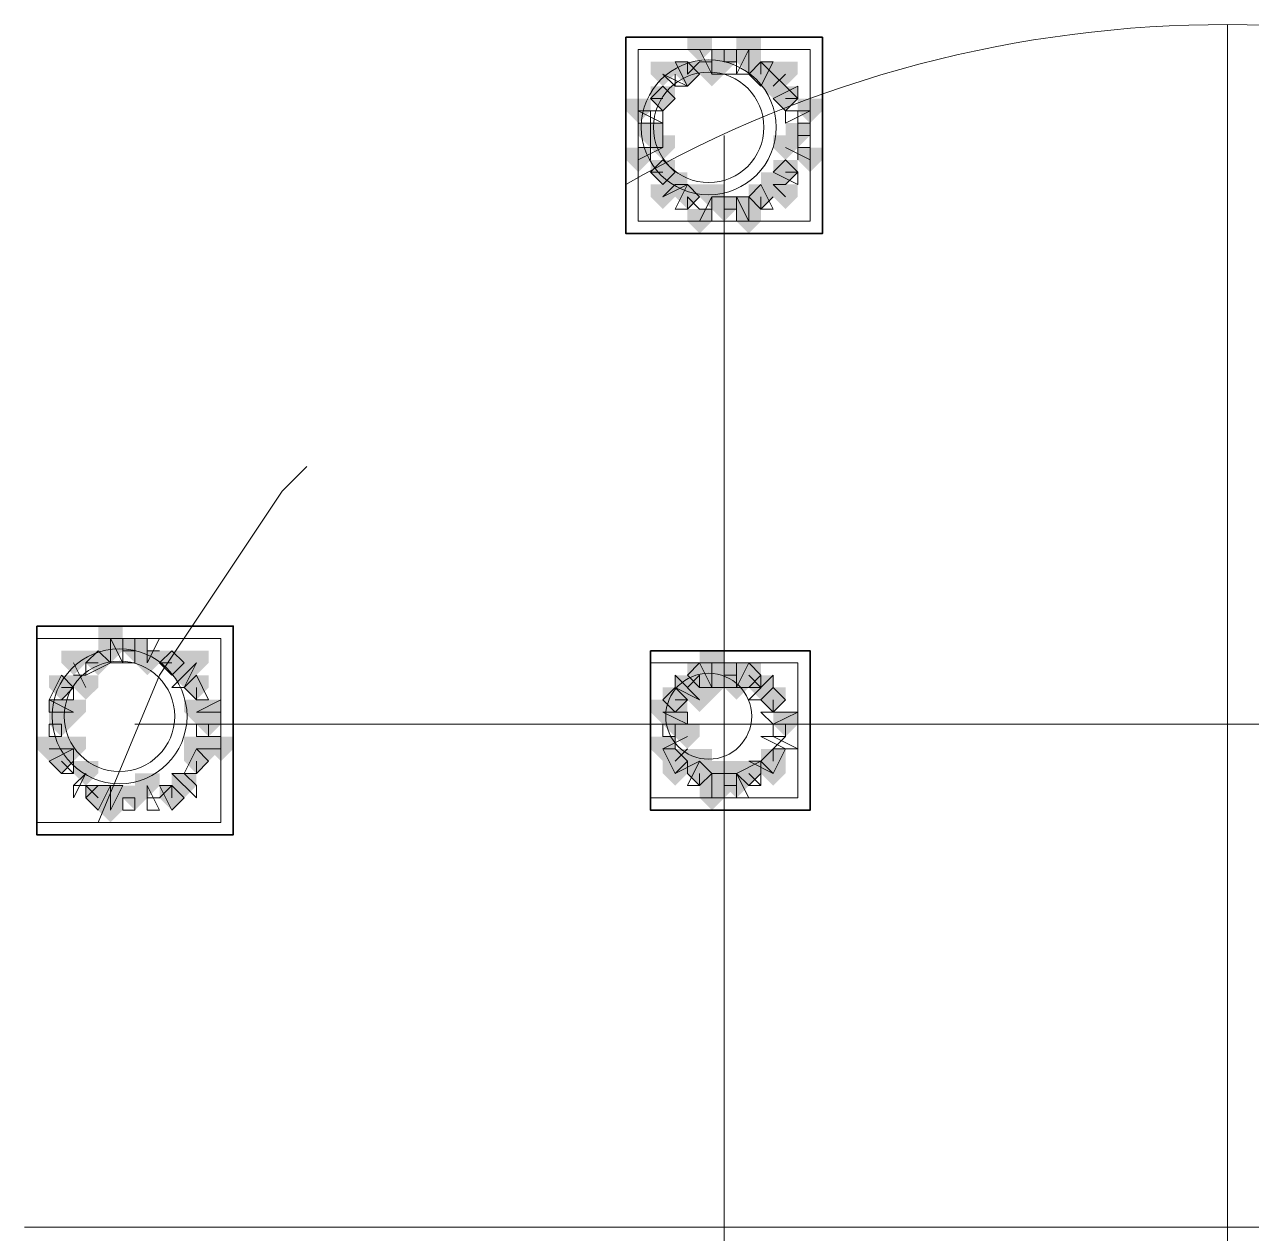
# Model space of a CAD drawing. Header units: millimetres. Extents: x 2315 to 4619, y 1334 to 1897.
# Drawn here: x 3480.05 to 3486.15, y 1541.67 to 1547.68 of the extents above; entities that cross this region are included whole.
import ezdxf

# ---------------------------------------------------------------- set-up
doc = ezdxf.new("R2010")
doc.units = ezdxf.units.MM
for name, color, linetype, true_color in [('PDF_10', 7, 'Continuous', 0x00b85c), ('PDF_AXIS', 7, 'Continuous', 0x00b85c), ('PDF_柱构件', 7, 'Continuous', 0x00b85c), ('PDF_转运站初步方案', 7, 'Continuous', 0x00b85c)]:
    doc.layers.add(name, color=color, linetype=linetype, true_color=true_color)
doc.layers.add('PDF_中心线层', color=1, linetype='Continuous')
doc.layers.add('PDF_粗实线层', color=7, linetype='Continuous')

msp = doc.modelspace()

# ---------------------------------------------------------------- hatches: boundary and pattern name
at = {"layer": 'PDF_10', "transparency": 33554559}
for points in [[(3483.5271, 1547.5601), (3483.4661, 1547.5601), (3483.4661, 1547.499), (3483.5271, 1547.4379), (3483.5882, 1547.499), (3483.5882, 1547.5601)], [(3483.5271, 1547.5601), (3483.4661, 1547.5601), (3483.4661, 1547.499), (3483.5271, 1547.4379), (3483.5882, 1547.499), (3483.5882, 1547.5601)], [(3483.3439, 1547.499), (3483.2828, 1547.499), (3483.2828, 1547.4379), (3483.3439, 1547.3768), (3483.405, 1547.4379), (3483.405, 1547.499)], [(3483.3439, 1547.499), (3483.2828, 1547.499), (3483.2828, 1547.4379), (3483.3439, 1547.3768), (3483.405, 1547.4379), (3483.405, 1547.499)], [(3483.7104, 1547.499), (3483.6493, 1547.499), (3483.6493, 1547.4379), (3483.7104, 1547.3768), (3483.7715, 1547.4379), (3483.7715, 1547.499)], [(3483.7104, 1547.499), (3483.6493, 1547.499), (3483.6493, 1547.4379), (3483.7104, 1547.3768), (3483.7715, 1547.4379), (3483.7715, 1547.499)], [(3483.2217, 1547.3768), (3483.1606, 1547.3768), (3483.1606, 1547.3157), (3483.2217, 1547.2547), (3483.2828, 1547.3157), (3483.2828, 1547.3768)], [(3483.2217, 1547.3768), (3483.1606, 1547.3768), (3483.1606, 1547.3157), (3483.2217, 1547.2547), (3483.2828, 1547.3157), (3483.2828, 1547.3768)], [(3483.8325, 1547.3768), (3483.7715, 1547.3768), (3483.7715, 1547.3157), (3483.8325, 1547.2547), (3483.8936, 1547.3157), (3483.8936, 1547.3768)], [(3483.8325, 1547.3768), (3483.7715, 1547.3768), (3483.7715, 1547.3157), (3483.8325, 1547.2547), (3483.8936, 1547.3157), (3483.8936, 1547.3768)], [(3483.1606, 1547.1936), (3483.0996, 1547.1936), (3483.0996, 1547.1325), (3483.1606, 1547.0714), (3483.2217, 1547.1325), (3483.2217, 1547.1936)], [(3483.1606, 1547.1936), (3483.0996, 1547.1936), (3483.0996, 1547.1325), (3483.1606, 1547.0714), (3483.2217, 1547.1325), (3483.2217, 1547.1936)], [(3483.1606, 1547.1936), (3483.0996, 1547.1936), (3483.0996, 1547.1325), (3483.1606, 1547.0714), (3483.2217, 1547.1325), (3483.2217, 1547.1936)], [(3483.8936, 1547.1936), (3483.8325, 1547.1936), (3483.8325, 1547.1325), (3483.8936, 1547.0714), (3483.9547, 1547.1325), (3483.9547, 1547.1936)], [(3483.8936, 1547.1936), (3483.8325, 1547.1936), (3483.8325, 1547.1325), (3483.8936, 1547.0714), (3483.9547, 1547.1325), (3483.9547, 1547.1936)], [(3483.2217, 1547.0103), (3483.1606, 1547.0103), (3483.1606, 1546.9493), (3483.2217, 1546.8882), (3483.2828, 1546.9493), (3483.2828, 1547.0103)], [(3483.2217, 1547.0103), (3483.1606, 1547.0103), (3483.1606, 1546.9493), (3483.2217, 1546.8882), (3483.2828, 1546.9493), (3483.2828, 1547.0103)], [(3483.8325, 1547.0103), (3483.7715, 1547.0103), (3483.7715, 1546.9493), (3483.8325, 1546.8882), (3483.8936, 1546.9493), (3483.8936, 1547.0103)], [(3483.8325, 1547.0103), (3483.7715, 1547.0103), (3483.7715, 1546.9493), (3483.8325, 1546.8882), (3483.8936, 1546.9493), (3483.8936, 1547.0103)], [(3483.3439, 1546.8882), (3483.2828, 1546.8882), (3483.2828, 1546.8271), (3483.3439, 1546.766), (3483.405, 1546.8271), (3483.405, 1546.8882)], [(3483.3439, 1546.8882), (3483.2828, 1546.8882), (3483.2828, 1546.8271), (3483.3439, 1546.766), (3483.405, 1546.8271), (3483.405, 1546.8882)], [(3483.7104, 1546.8882), (3483.6493, 1546.8882), (3483.6493, 1546.8271), (3483.7104, 1546.766), (3483.7715, 1546.8271), (3483.7715, 1546.8882)], [(3483.7104, 1546.8882), (3483.6493, 1546.8882), (3483.6493, 1546.8271), (3483.7104, 1546.766), (3483.7715, 1546.8271), (3483.7715, 1546.8882)], [(3483.5271, 1546.8271), (3483.4661, 1546.8271), (3483.4661, 1546.766), (3483.5271, 1546.7049), (3483.5882, 1546.766), (3483.5882, 1546.8271)], [(3483.5271, 1546.8271), (3483.4661, 1546.8271), (3483.4661, 1546.766), (3483.5271, 1546.7049), (3483.5882, 1546.766), (3483.5882, 1546.8271)], [(3480.5952, 1544.6282), (3480.5342, 1544.6282), (3480.5342, 1544.5671), (3480.5952, 1544.506), (3480.6563, 1544.5671), (3480.6563, 1544.6282)], [(3480.5952, 1544.6282), (3480.5342, 1544.6282), (3480.5342, 1544.5671), (3480.5952, 1544.506), (3480.6563, 1544.5671), (3480.6563, 1544.6282)], [(3480.412, 1544.5671), (3480.3509, 1544.5671), (3480.3509, 1544.506), (3480.412, 1544.4449), (3480.4731, 1544.506), (3480.4731, 1544.5671)], [(3480.412, 1544.5671), (3480.3509, 1544.5671), (3480.3509, 1544.506), (3480.412, 1544.4449), (3480.4731, 1544.506), (3480.4731, 1544.5671)], [(3480.7785, 1544.5671), (3480.7174, 1544.5671), (3480.7174, 1544.506), (3480.7785, 1544.4449), (3480.8396, 1544.506), (3480.8396, 1544.5671)], [(3480.7785, 1544.5671), (3480.7174, 1544.5671), (3480.7174, 1544.506), (3480.7785, 1544.4449), (3480.8396, 1544.506), (3480.8396, 1544.5671)], [(3480.7785, 1544.5671), (3480.7174, 1544.5671), (3480.7174, 1544.506), (3480.7785, 1544.4449), (3480.8396, 1544.506), (3480.8396, 1544.5671)], [(3483.405, 1544.506), (3483.3439, 1544.506), (3483.3439, 1544.4449), (3483.405, 1544.3839), (3483.4661, 1544.4449), (3483.4661, 1544.506)], [(3483.405, 1544.506), (3483.3439, 1544.506), (3483.3439, 1544.4449), (3483.405, 1544.3839), (3483.4661, 1544.4449), (3483.4661, 1544.506)], [(3483.5271, 1544.506), (3483.4661, 1544.506), (3483.4661, 1544.4449), (3483.5271, 1544.3839), (3483.5882, 1544.4449), (3483.5882, 1544.506)], [(3483.5271, 1544.506), (3483.4661, 1544.506), (3483.4661, 1544.4449), (3483.5271, 1544.3839), (3483.5882, 1544.4449), (3483.5882, 1544.506)], [(3483.6493, 1544.506), (3483.5882, 1544.506), (3483.5882, 1544.4449), (3483.6493, 1544.3839), (3483.7104, 1544.4449), (3483.7104, 1544.506)], [(3483.6493, 1544.506), (3483.5882, 1544.506), (3483.5882, 1544.4449), (3483.6493, 1544.3839), (3483.7104, 1544.4449), (3483.7104, 1544.506)], [(3480.2288, 1544.4449), (3480.1677, 1544.4449), (3480.1677, 1544.3839), (3480.2288, 1544.3228), (3480.2898, 1544.3839), (3480.2898, 1544.4449)], [(3480.2288, 1544.4449), (3480.1677, 1544.4449), (3480.1677, 1544.3839), (3480.2288, 1544.3228), (3480.2898, 1544.3839), (3480.2898, 1544.4449)], [(3480.9006, 1544.4449), (3480.8396, 1544.4449), (3480.8396, 1544.3839), (3480.9006, 1544.3228), (3480.9617, 1544.3839), (3480.9617, 1544.4449)], [(3480.9006, 1544.4449), (3480.8396, 1544.4449), (3480.8396, 1544.3839), (3480.9006, 1544.3228), (3480.9617, 1544.3839), (3480.9617, 1544.4449)], [(3480.9006, 1544.4449), (3480.8396, 1544.4449), (3480.8396, 1544.3839), (3480.9006, 1544.3228), (3480.9617, 1544.3839), (3480.9617, 1544.4449)], [(3483.2828, 1544.3839), (3483.2217, 1544.3839), (3483.2217, 1544.3228), (3483.2828, 1544.2617), (3483.3439, 1544.3228), (3483.3439, 1544.3839)], [(3483.2828, 1544.3839), (3483.2217, 1544.3839), (3483.2217, 1544.3228), (3483.2828, 1544.2617), (3483.3439, 1544.3228), (3483.3439, 1544.3839)], [(3483.7715, 1544.3839), (3483.7104, 1544.3839), (3483.7104, 1544.3228), (3483.7715, 1544.2617), (3483.8325, 1544.3228), (3483.8325, 1544.3839)], [(3483.7715, 1544.3839), (3483.7104, 1544.3839), (3483.7104, 1544.3228), (3483.7715, 1544.2617), (3483.8325, 1544.3228), (3483.8325, 1544.3839)], [(3483.7715, 1544.3839), (3483.7104, 1544.3839), (3483.7104, 1544.3228), (3483.7715, 1544.2617), (3483.8325, 1544.3228), (3483.8325, 1544.3839)], [(3480.2288, 1544.2617), (3480.1677, 1544.2617), (3480.1677, 1544.2006), (3480.2288, 1544.1395), (3480.2898, 1544.2006), (3480.2898, 1544.2617)], [(3480.2288, 1544.2617), (3480.1677, 1544.2617), (3480.1677, 1544.2006), (3480.2288, 1544.1395), (3480.2898, 1544.2006), (3480.2898, 1544.2617)], [(3480.9617, 1544.2617), (3480.9006, 1544.2617), (3480.9006, 1544.2006), (3480.9617, 1544.1395), (3481.0228, 1544.2006), (3481.0228, 1544.2617)], [(3480.9617, 1544.2617), (3480.9006, 1544.2617), (3480.9006, 1544.2006), (3480.9617, 1544.1395), (3481.0228, 1544.2006), (3481.0228, 1544.2617)], [(3483.2828, 1544.2617), (3483.2217, 1544.2617), (3483.2217, 1544.2006), (3483.2828, 1544.1395), (3483.3439, 1544.2006), (3483.3439, 1544.2617)], [(3483.2828, 1544.2617), (3483.2217, 1544.2617), (3483.2217, 1544.2006), (3483.2828, 1544.1395), (3483.3439, 1544.2006), (3483.3439, 1544.2617)], [(3483.8325, 1544.2617), (3483.7715, 1544.2617), (3483.7715, 1544.2006), (3483.8325, 1544.1395), (3483.8936, 1544.2006), (3483.8936, 1544.2617)], [(3483.8325, 1544.2617), (3483.7715, 1544.2617), (3483.7715, 1544.2006), (3483.8325, 1544.1395), (3483.8936, 1544.2006), (3483.8936, 1544.2617)], [(3480.2288, 1544.0784), (3480.1677, 1544.0784), (3480.1677, 1544.0174), (3480.2288, 1543.9563), (3480.2898, 1544.0174), (3480.2898, 1544.0784)], [(3480.2288, 1544.0784), (3480.1677, 1544.0784), (3480.1677, 1544.0174), (3480.2288, 1543.9563), (3480.2898, 1544.0174), (3480.2898, 1544.0784)], [(3480.9006, 1544.0784), (3480.8396, 1544.0784), (3480.8396, 1544.0174), (3480.9006, 1543.9563), (3480.9617, 1544.0174), (3480.9617, 1544.0784)], [(3480.9006, 1544.0784), (3480.8396, 1544.0784), (3480.8396, 1544.0174), (3480.9006, 1543.9563), (3480.9617, 1544.0174), (3480.9617, 1544.0784)], [(3483.2828, 1544.0784), (3483.2217, 1544.0784), (3483.2217, 1544.0174), (3483.2828, 1543.9563), (3483.3439, 1544.0174), (3483.3439, 1544.0784)], [(3483.2828, 1544.0784), (3483.2217, 1544.0784), (3483.2217, 1544.0174), (3483.2828, 1543.9563), (3483.3439, 1544.0174), (3483.3439, 1544.0784)], [(3483.7715, 1544.0784), (3483.7104, 1544.0784), (3483.7104, 1544.0174), (3483.7715, 1543.9563), (3483.8325, 1544.0174), (3483.8325, 1544.0784)], [(3483.7715, 1544.0784), (3483.7104, 1544.0784), (3483.7104, 1544.0174), (3483.7715, 1543.9563), (3483.8325, 1544.0174), (3483.8325, 1544.0784)], [(3483.405, 1544.0174), (3483.3439, 1544.0174), (3483.3439, 1543.9563), (3483.405, 1543.8952), (3483.4661, 1543.9563), (3483.4661, 1544.0174)], [(3483.405, 1544.0174), (3483.3439, 1544.0174), (3483.3439, 1543.9563), (3483.405, 1543.8952), (3483.4661, 1543.9563), (3483.4661, 1544.0174)], [(3483.6493, 1544.0174), (3483.5882, 1544.0174), (3483.5882, 1543.9563), (3483.6493, 1543.8952), (3483.7104, 1543.9563), (3483.7104, 1544.0174)], [(3483.6493, 1544.0174), (3483.5882, 1544.0174), (3483.5882, 1543.9563), (3483.6493, 1543.8952), (3483.7104, 1543.9563), (3483.7104, 1544.0174)], [(3483.5271, 1543.9563), (3483.4661, 1543.9563), (3483.4661, 1543.8952), (3483.5271, 1543.8341), (3483.5882, 1543.8952), (3483.5882, 1543.9563)], [(3483.5271, 1543.9563), (3483.4661, 1543.9563), (3483.4661, 1543.8952), (3483.5271, 1543.8341), (3483.5882, 1543.8952), (3483.5882, 1543.9563)], [(3480.412, 1543.8952), (3480.3509, 1543.8952), (3480.3509, 1543.8341), (3480.412, 1543.773), (3480.4731, 1543.8341), (3480.4731, 1543.8952)], [(3480.412, 1543.8952), (3480.3509, 1543.8952), (3480.3509, 1543.8341), (3480.412, 1543.773), (3480.4731, 1543.8341), (3480.4731, 1543.8952)], [(3480.5952, 1543.8952), (3480.5342, 1543.8952), (3480.5342, 1543.8341), (3480.5952, 1543.773), (3480.6563, 1543.8341), (3480.6563, 1543.8952)], [(3480.5952, 1543.8952), (3480.5342, 1543.8952), (3480.5342, 1543.8341), (3480.5952, 1543.773), (3480.6563, 1543.8341), (3480.6563, 1543.8952)], [(3480.7785, 1543.8952), (3480.7174, 1543.8952), (3480.7174, 1543.8341), (3480.7785, 1543.773), (3480.8396, 1543.8341), (3480.8396, 1543.8952)], [(3480.7785, 1543.8952), (3480.7174, 1543.8952), (3480.7174, 1543.8341), (3480.7785, 1543.773), (3480.8396, 1543.8341), (3480.8396, 1543.8952)]]:
    msp.add_hatch(color=256, dxfattribs=at).paths.add_polyline_path(points)
at = {"layer": 'PDF_柱构件', "transparency": 33554559}
for points in [[(3483.405, 1547.6211), (3483.3439, 1547.6211), (3483.3439, 1547.5601), (3483.405, 1547.499), (3483.4661, 1547.5601), (3483.4661, 1547.6211)], [(3483.6493, 1547.6211), (3483.5882, 1547.6211), (3483.5882, 1547.5601), (3483.6493, 1547.499), (3483.7104, 1547.5601), (3483.7104, 1547.6211)], [(3483.6493, 1547.5601), (3483.5882, 1547.5601), (3483.5882, 1547.499), (3483.6493, 1547.4379), (3483.7104, 1547.499), (3483.7104, 1547.5601)], [(3483.2217, 1547.499), (3483.1606, 1547.499), (3483.1606, 1547.4379), (3483.2217, 1547.3768), (3483.2828, 1547.4379), (3483.2828, 1547.499)], [(3483.4661, 1547.499), (3483.405, 1547.499), (3483.405, 1547.4379), (3483.4661, 1547.3768), (3483.5271, 1547.4379), (3483.5271, 1547.499)], [(3483.8325, 1547.499), (3483.7715, 1547.499), (3483.7715, 1547.4379), (3483.8325, 1547.3768), (3483.8936, 1547.4379), (3483.8936, 1547.499)], [(3483.7715, 1547.4379), (3483.7104, 1547.4379), (3483.7104, 1547.3768), (3483.7715, 1547.3157), (3483.8325, 1547.3768), (3483.8325, 1547.4379)], [(3483.0996, 1547.3157), (3483.0385, 1547.3157), (3483.0385, 1547.2547), (3483.0996, 1547.1936), (3483.1606, 1547.2547), (3483.1606, 1547.3157)], [(3483.9547, 1547.3157), (3483.8936, 1547.3157), (3483.8936, 1547.2547), (3483.9547, 1547.1936), (3484.0158, 1547.2547), (3484.0158, 1547.3157)], [(3483.2217, 1547.1325), (3483.1606, 1547.1325), (3483.1606, 1547.0714), (3483.2217, 1547.0103), (3483.2828, 1547.0714), (3483.2828, 1547.1325)], [(3483.8325, 1547.1325), (3483.7715, 1547.1325), (3483.7715, 1547.0714), (3483.8325, 1547.0103), (3483.8936, 1547.0714), (3483.8936, 1547.1325)], [(3483.0996, 1547.0714), (3483.0385, 1547.0714), (3483.0385, 1547.0103), (3483.0996, 1546.9493), (3483.1606, 1547.0103), (3483.1606, 1547.0714)], [(3483.9547, 1547.0714), (3483.8936, 1547.0714), (3483.8936, 1547.0103), (3483.9547, 1546.9493), (3484.0158, 1547.0103), (3484.0158, 1547.0714)], [(3483.2828, 1546.9493), (3483.2217, 1546.9493), (3483.2217, 1546.8882), (3483.2828, 1546.8271), (3483.3439, 1546.8882), (3483.3439, 1546.9493)], [(3483.7715, 1546.9493), (3483.7104, 1546.9493), (3483.7104, 1546.8882), (3483.7715, 1546.8271), (3483.8325, 1546.8882), (3483.8325, 1546.9493)], [(3483.2217, 1546.8882), (3483.1606, 1546.8882), (3483.1606, 1546.8271), (3483.2217, 1546.766), (3483.2828, 1546.8271), (3483.2828, 1546.8882)], [(3483.4661, 1546.8882), (3483.405, 1546.8882), (3483.405, 1546.8271), (3483.4661, 1546.766), (3483.5271, 1546.8271), (3483.5271, 1546.8882)], [(3483.8325, 1546.8882), (3483.7715, 1546.8882), (3483.7715, 1546.8271), (3483.8325, 1546.766), (3483.8936, 1546.8271), (3483.8936, 1546.8882)], [(3483.6493, 1546.8271), (3483.5882, 1546.8271), (3483.5882, 1546.766), (3483.6493, 1546.7049), (3483.7104, 1546.766), (3483.7104, 1546.8271)], [(3483.405, 1546.766), (3483.3439, 1546.766), (3483.3439, 1546.7049), (3483.405, 1546.6439), (3483.4661, 1546.7049), (3483.4661, 1546.766)], [(3483.6493, 1546.766), (3483.5882, 1546.766), (3483.5882, 1546.7049), (3483.6493, 1546.6439), (3483.7104, 1546.7049), (3483.7104, 1546.766)], [(3480.4731, 1544.6893), (3480.412, 1544.6893), (3480.412, 1544.6282), (3480.4731, 1544.5671), (3480.5342, 1544.6282), (3480.5342, 1544.6893)], [(3480.4731, 1544.6282), (3480.412, 1544.6282), (3480.412, 1544.5671), (3480.4731, 1544.506), (3480.5342, 1544.5671), (3480.5342, 1544.6282)], [(3480.2898, 1544.5671), (3480.2288, 1544.5671), (3480.2288, 1544.506), (3480.2898, 1544.4449), (3480.3509, 1544.506), (3480.3509, 1544.5671)], [(3480.6563, 1544.5671), (3480.5952, 1544.5671), (3480.5952, 1544.506), (3480.6563, 1544.4449), (3480.7174, 1544.506), (3480.7174, 1544.5671)], [(3480.9006, 1544.5671), (3480.8396, 1544.5671), (3480.8396, 1544.506), (3480.9006, 1544.4449), (3480.9617, 1544.506), (3480.9617, 1544.5671)], [(3483.4661, 1544.5671), (3483.405, 1544.5671), (3483.405, 1544.506), (3483.4661, 1544.4449), (3483.5271, 1544.506), (3483.5271, 1544.5671)], [(3480.8396, 1544.506), (3480.7785, 1544.506), (3480.7785, 1544.4449), (3480.8396, 1544.3839), (3480.9006, 1544.4449), (3480.9006, 1544.506)], [(3483.4661, 1544.506), (3483.405, 1544.506), (3483.405, 1544.4449), (3483.4661, 1544.3839), (3483.5271, 1544.4449), (3483.5271, 1544.506)], [(3483.5882, 1544.506), (3483.5271, 1544.506), (3483.5271, 1544.4449), (3483.5882, 1544.3839), (3483.6493, 1544.4449), (3483.6493, 1544.506)], [(3480.3509, 1544.4449), (3480.2898, 1544.4449), (3480.2898, 1544.3839), (3480.3509, 1544.3228), (3480.412, 1544.3839), (3480.412, 1544.4449)], [(3483.3439, 1544.4449), (3483.2828, 1544.4449), (3483.2828, 1544.3839), (3483.3439, 1544.3228), (3483.405, 1544.3839), (3483.405, 1544.4449)], [(3483.4661, 1544.4449), (3483.405, 1544.4449), (3483.405, 1544.3839), (3483.4661, 1544.3228), (3483.5271, 1544.3839), (3483.5271, 1544.4449)], [(3483.5882, 1544.4449), (3483.5271, 1544.4449), (3483.5271, 1544.3839), (3483.5882, 1544.3228), (3483.6493, 1544.3839), (3483.6493, 1544.4449)], [(3483.7104, 1544.4449), (3483.6493, 1544.4449), (3483.6493, 1544.3839), (3483.7104, 1544.3228), (3483.7715, 1544.3839), (3483.7715, 1544.4449)], [(3483.405, 1544.3839), (3483.3439, 1544.3839), (3483.3439, 1544.3228), (3483.405, 1544.2617), (3483.4661, 1544.3228), (3483.4661, 1544.3839)], [(3480.2288, 1544.3228), (3480.1677, 1544.3228), (3480.1677, 1544.2617), (3480.2288, 1544.2006), (3480.2898, 1544.2617), (3480.2898, 1544.3228)], [(3480.2898, 1544.3228), (3480.2288, 1544.3228), (3480.2288, 1544.2617), (3480.2898, 1544.2006), (3480.3509, 1544.2617), (3480.3509, 1544.3228)], [(3480.9006, 1544.3228), (3480.8396, 1544.3228), (3480.8396, 1544.2617), (3480.9006, 1544.2006), (3480.9617, 1544.2617), (3480.9617, 1544.3228)], [(3480.9617, 1544.3228), (3480.9006, 1544.3228), (3480.9006, 1544.2617), (3480.9617, 1544.2006), (3481.0228, 1544.2617), (3481.0228, 1544.3228)], [(3483.2217, 1544.3228), (3483.1606, 1544.3228), (3483.1606, 1544.2617), (3483.2217, 1544.2006), (3483.2828, 1544.2617), (3483.2828, 1544.3228)], [(3483.2828, 1544.3228), (3483.2217, 1544.3228), (3483.2217, 1544.2617), (3483.2828, 1544.2006), (3483.3439, 1544.2617), (3483.3439, 1544.3228)], [(3483.3439, 1544.2006), (3483.2828, 1544.2006), (3483.2828, 1544.1395), (3483.3439, 1544.0784), (3483.405, 1544.1395), (3483.405, 1544.2006)], [(3480.1677, 1544.1395), (3480.1066, 1544.1395), (3480.1066, 1544.0784), (3480.1677, 1544.0174), (3480.2288, 1544.0784), (3480.2288, 1544.1395)], [(3480.2288, 1544.1395), (3480.1677, 1544.1395), (3480.1677, 1544.0784), (3480.2288, 1544.0174), (3480.2898, 1544.0784), (3480.2898, 1544.1395)], [(3480.2898, 1544.1395), (3480.2288, 1544.1395), (3480.2288, 1544.0784), (3480.2898, 1544.0174), (3480.3509, 1544.0784), (3480.3509, 1544.1395)], [(3480.9006, 1544.1395), (3480.8396, 1544.1395), (3480.8396, 1544.0784), (3480.9006, 1544.0174), (3480.9617, 1544.0784), (3480.9617, 1544.1395)], [(3480.9617, 1544.1395), (3480.9006, 1544.1395), (3480.9006, 1544.0784), (3480.9617, 1544.0174), (3481.0228, 1544.0784), (3481.0228, 1544.1395)], [(3481.0228, 1544.1395), (3480.9617, 1544.1395), (3480.9617, 1544.0784), (3481.0228, 1544.0174), (3481.0839, 1544.0784), (3481.0839, 1544.1395)], [(3483.2217, 1544.1395), (3483.1606, 1544.1395), (3483.1606, 1544.0784), (3483.2217, 1544.0174), (3483.2828, 1544.0784), (3483.2828, 1544.1395)], [(3483.405, 1544.0784), (3483.3439, 1544.0784), (3483.3439, 1544.0174), (3483.405, 1543.9563), (3483.4661, 1544.0174), (3483.4661, 1544.0784)], [(3480.3509, 1544.0174), (3480.2898, 1544.0174), (3480.2898, 1543.9563), (3480.3509, 1543.8952), (3480.412, 1543.9563), (3480.412, 1544.0174)], [(3483.2828, 1544.0174), (3483.2217, 1544.0174), (3483.2217, 1543.9563), (3483.2828, 1543.8952), (3483.3439, 1543.9563), (3483.3439, 1544.0174)], [(3483.4661, 1544.0174), (3483.405, 1544.0174), (3483.405, 1543.9563), (3483.4661, 1543.8952), (3483.5271, 1543.9563), (3483.5271, 1544.0174)], [(3483.5882, 1544.0174), (3483.5271, 1544.0174), (3483.5271, 1543.9563), (3483.5882, 1543.8952), (3483.6493, 1543.9563), (3483.6493, 1544.0174)], [(3483.7715, 1544.0174), (3483.7104, 1544.0174), (3483.7104, 1543.9563), (3483.7715, 1543.8952), (3483.8325, 1543.9563), (3483.8325, 1544.0174)], [(3480.6563, 1543.9563), (3480.5952, 1543.9563), (3480.5952, 1543.8952), (3480.6563, 1543.8341), (3480.7174, 1543.8952), (3480.7174, 1543.9563)], [(3480.8396, 1543.9563), (3480.7785, 1543.9563), (3480.7785, 1543.8952), (3480.8396, 1543.8341), (3480.9006, 1543.8952), (3480.9006, 1543.9563)], [(3483.4661, 1543.9563), (3483.405, 1543.9563), (3483.405, 1543.8952), (3483.4661, 1543.8341), (3483.5271, 1543.8952), (3483.5271, 1543.9563)], [(3483.5882, 1543.9563), (3483.5271, 1543.9563), (3483.5271, 1543.8952), (3483.5882, 1543.8341), (3483.6493, 1543.8952), (3483.6493, 1543.9563)], [(3480.4731, 1543.8952), (3480.412, 1543.8952), (3480.412, 1543.8341), (3480.4731, 1543.773), (3480.5342, 1543.8341), (3480.5342, 1543.8952)], [(3483.4661, 1543.8952), (3483.405, 1543.8952), (3483.405, 1543.8341), (3483.4661, 1543.773), (3483.5271, 1543.8341), (3483.5271, 1543.8952)], [(3480.4731, 1543.8341), (3480.412, 1543.8341), (3480.412, 1543.773), (3480.4731, 1543.712), (3480.5342, 1543.773), (3480.5342, 1543.8341)]]:
    msp.add_hatch(color=256, dxfattribs=at).paths.add_polyline_path(points)
at = {"layer": 'PDF_转运站初步方案', "transparency": 33554559}
for points in [[(3483.5271, 1547.5601), (3483.4661, 1547.5601), (3483.4661, 1547.499), (3483.5271, 1547.4379), (3483.5882, 1547.499), (3483.5882, 1547.5601)], [(3483.5271, 1547.5601), (3483.4661, 1547.5601), (3483.4661, 1547.499), (3483.5271, 1547.4379), (3483.5882, 1547.499), (3483.5882, 1547.5601)], [(3483.3439, 1547.499), (3483.2828, 1547.499), (3483.2828, 1547.4379), (3483.3439, 1547.3768), (3483.405, 1547.4379), (3483.405, 1547.499)], [(3483.3439, 1547.499), (3483.2828, 1547.499), (3483.2828, 1547.4379), (3483.3439, 1547.3768), (3483.405, 1547.4379), (3483.405, 1547.499)], [(3483.7104, 1547.499), (3483.6493, 1547.499), (3483.6493, 1547.4379), (3483.7104, 1547.3768), (3483.7715, 1547.4379), (3483.7715, 1547.499)], [(3483.7104, 1547.499), (3483.6493, 1547.499), (3483.6493, 1547.4379), (3483.7104, 1547.3768), (3483.7715, 1547.4379), (3483.7715, 1547.499)], [(3483.2217, 1547.3768), (3483.1606, 1547.3768), (3483.1606, 1547.3157), (3483.2217, 1547.2547), (3483.2828, 1547.3157), (3483.2828, 1547.3768)], [(3483.2217, 1547.3768), (3483.1606, 1547.3768), (3483.1606, 1547.3157), (3483.2217, 1547.2547), (3483.2828, 1547.3157), (3483.2828, 1547.3768)], [(3483.8325, 1547.3768), (3483.7715, 1547.3768), (3483.7715, 1547.3157), (3483.8325, 1547.2547), (3483.8936, 1547.3157), (3483.8936, 1547.3768)], [(3483.8325, 1547.3768), (3483.7715, 1547.3768), (3483.7715, 1547.3157), (3483.8325, 1547.2547), (3483.8936, 1547.3157), (3483.8936, 1547.3768)], [(3483.1606, 1547.1936), (3483.0996, 1547.1936), (3483.0996, 1547.1325), (3483.1606, 1547.0714), (3483.2217, 1547.1325), (3483.2217, 1547.1936)], [(3483.1606, 1547.1936), (3483.0996, 1547.1936), (3483.0996, 1547.1325), (3483.1606, 1547.0714), (3483.2217, 1547.1325), (3483.2217, 1547.1936)], [(3483.8936, 1547.1936), (3483.8325, 1547.1936), (3483.8325, 1547.1325), (3483.8936, 1547.0714), (3483.9547, 1547.1325), (3483.9547, 1547.1936)], [(3483.8936, 1547.1936), (3483.8325, 1547.1936), (3483.8325, 1547.1325), (3483.8936, 1547.0714), (3483.9547, 1547.1325), (3483.9547, 1547.1936)], [(3483.2217, 1547.0103), (3483.1606, 1547.0103), (3483.1606, 1546.9493), (3483.2217, 1546.8882), (3483.2828, 1546.9493), (3483.2828, 1547.0103)], [(3483.2217, 1547.0103), (3483.1606, 1547.0103), (3483.1606, 1546.9493), (3483.2217, 1546.8882), (3483.2828, 1546.9493), (3483.2828, 1547.0103)], [(3483.8325, 1547.0103), (3483.7715, 1547.0103), (3483.7715, 1546.9493), (3483.8325, 1546.8882), (3483.8936, 1546.9493), (3483.8936, 1547.0103)], [(3483.8325, 1547.0103), (3483.7715, 1547.0103), (3483.7715, 1546.9493), (3483.8325, 1546.8882), (3483.8936, 1546.9493), (3483.8936, 1547.0103)], [(3483.3439, 1546.8882), (3483.2828, 1546.8882), (3483.2828, 1546.8271), (3483.3439, 1546.766), (3483.405, 1546.8271), (3483.405, 1546.8882)], [(3483.3439, 1546.8882), (3483.2828, 1546.8882), (3483.2828, 1546.8271), (3483.3439, 1546.766), (3483.405, 1546.8271), (3483.405, 1546.8882)], [(3483.7104, 1546.8882), (3483.6493, 1546.8882), (3483.6493, 1546.8271), (3483.7104, 1546.766), (3483.7715, 1546.8271), (3483.7715, 1546.8882)], [(3483.7104, 1546.8882), (3483.6493, 1546.8882), (3483.6493, 1546.8271), (3483.7104, 1546.766), (3483.7715, 1546.8271), (3483.7715, 1546.8882)], [(3483.5271, 1546.8271), (3483.4661, 1546.8271), (3483.4661, 1546.766), (3483.5271, 1546.7049), (3483.5882, 1546.766), (3483.5882, 1546.8271)], [(3483.5271, 1546.8271), (3483.4661, 1546.8271), (3483.4661, 1546.766), (3483.5271, 1546.7049), (3483.5882, 1546.766), (3483.5882, 1546.8271)], [(3480.5952, 1544.6282), (3480.5342, 1544.6282), (3480.5342, 1544.5671), (3480.5952, 1544.506), (3480.6563, 1544.5671), (3480.6563, 1544.6282)], [(3480.5952, 1544.6282), (3480.5342, 1544.6282), (3480.5342, 1544.5671), (3480.5952, 1544.506), (3480.6563, 1544.5671), (3480.6563, 1544.6282)], [(3480.412, 1544.5671), (3480.3509, 1544.5671), (3480.3509, 1544.506), (3480.412, 1544.4449), (3480.4731, 1544.506), (3480.4731, 1544.5671)], [(3480.412, 1544.5671), (3480.3509, 1544.5671), (3480.3509, 1544.506), (3480.412, 1544.4449), (3480.4731, 1544.506), (3480.4731, 1544.5671)], [(3480.7785, 1544.5671), (3480.7174, 1544.5671), (3480.7174, 1544.506), (3480.7785, 1544.4449), (3480.8396, 1544.506), (3480.8396, 1544.5671)], [(3480.7785, 1544.5671), (3480.7174, 1544.5671), (3480.7174, 1544.506), (3480.7785, 1544.4449), (3480.8396, 1544.506), (3480.8396, 1544.5671)], [(3483.405, 1544.506), (3483.3439, 1544.506), (3483.3439, 1544.4449), (3483.405, 1544.3839), (3483.4661, 1544.4449), (3483.4661, 1544.506)], [(3483.405, 1544.506), (3483.3439, 1544.506), (3483.3439, 1544.4449), (3483.405, 1544.3839), (3483.4661, 1544.4449), (3483.4661, 1544.506)], [(3483.5271, 1544.506), (3483.4661, 1544.506), (3483.4661, 1544.4449), (3483.5271, 1544.3839), (3483.5882, 1544.4449), (3483.5882, 1544.506)], [(3483.5271, 1544.506), (3483.4661, 1544.506), (3483.4661, 1544.4449), (3483.5271, 1544.3839), (3483.5882, 1544.4449), (3483.5882, 1544.506)], [(3483.6493, 1544.506), (3483.5882, 1544.506), (3483.5882, 1544.4449), (3483.6493, 1544.3839), (3483.7104, 1544.4449), (3483.7104, 1544.506)], [(3483.6493, 1544.506), (3483.5882, 1544.506), (3483.5882, 1544.4449), (3483.6493, 1544.3839), (3483.7104, 1544.4449), (3483.7104, 1544.506)], [(3480.2288, 1544.4449), (3480.1677, 1544.4449), (3480.1677, 1544.3839), (3480.2288, 1544.3228), (3480.2898, 1544.3839), (3480.2898, 1544.4449)], [(3480.2288, 1544.4449), (3480.1677, 1544.4449), (3480.1677, 1544.3839), (3480.2288, 1544.3228), (3480.2898, 1544.3839), (3480.2898, 1544.4449)], [(3480.9006, 1544.4449), (3480.8396, 1544.4449), (3480.8396, 1544.3839), (3480.9006, 1544.3228), (3480.9617, 1544.3839), (3480.9617, 1544.4449)], [(3480.9006, 1544.4449), (3480.8396, 1544.4449), (3480.8396, 1544.3839), (3480.9006, 1544.3228), (3480.9617, 1544.3839), (3480.9617, 1544.4449)], [(3483.2828, 1544.3839), (3483.2217, 1544.3839), (3483.2217, 1544.3228), (3483.2828, 1544.2617), (3483.3439, 1544.3228), (3483.3439, 1544.3839)], [(3483.2828, 1544.3839), (3483.2217, 1544.3839), (3483.2217, 1544.3228), (3483.2828, 1544.2617), (3483.3439, 1544.3228), (3483.3439, 1544.3839)], [(3483.7715, 1544.3839), (3483.7104, 1544.3839), (3483.7104, 1544.3228), (3483.7715, 1544.2617), (3483.8325, 1544.3228), (3483.8325, 1544.3839)], [(3483.7715, 1544.3839), (3483.7104, 1544.3839), (3483.7104, 1544.3228), (3483.7715, 1544.2617), (3483.8325, 1544.3228), (3483.8325, 1544.3839)], [(3480.2288, 1544.2617), (3480.1677, 1544.2617), (3480.1677, 1544.2006), (3480.2288, 1544.1395), (3480.2898, 1544.2006), (3480.2898, 1544.2617)], [(3480.2288, 1544.2617), (3480.1677, 1544.2617), (3480.1677, 1544.2006), (3480.2288, 1544.1395), (3480.2898, 1544.2006), (3480.2898, 1544.2617)], [(3480.9617, 1544.2617), (3480.9006, 1544.2617), (3480.9006, 1544.2006), (3480.9617, 1544.1395), (3481.0228, 1544.2006), (3481.0228, 1544.2617)], [(3480.9617, 1544.2617), (3480.9006, 1544.2617), (3480.9006, 1544.2006), (3480.9617, 1544.1395), (3481.0228, 1544.2006), (3481.0228, 1544.2617)], [(3483.2828, 1544.2617), (3483.2217, 1544.2617), (3483.2217, 1544.2006), (3483.2828, 1544.1395), (3483.3439, 1544.2006), (3483.3439, 1544.2617)], [(3483.2828, 1544.2617), (3483.2217, 1544.2617), (3483.2217, 1544.2006), (3483.2828, 1544.1395), (3483.3439, 1544.2006), (3483.3439, 1544.2617)], [(3483.8325, 1544.2617), (3483.7715, 1544.2617), (3483.7715, 1544.2006), (3483.8325, 1544.1395), (3483.8936, 1544.2006), (3483.8936, 1544.2617)], [(3483.8325, 1544.2617), (3483.7715, 1544.2617), (3483.7715, 1544.2006), (3483.8325, 1544.1395), (3483.8936, 1544.2006), (3483.8936, 1544.2617)], [(3480.2288, 1544.0784), (3480.1677, 1544.0784), (3480.1677, 1544.0174), (3480.2288, 1543.9563), (3480.2898, 1544.0174), (3480.2898, 1544.0784)], [(3480.2288, 1544.0784), (3480.1677, 1544.0784), (3480.1677, 1544.0174), (3480.2288, 1543.9563), (3480.2898, 1544.0174), (3480.2898, 1544.0784)], [(3480.9006, 1544.0784), (3480.8396, 1544.0784), (3480.8396, 1544.0174), (3480.9006, 1543.9563), (3480.9617, 1544.0174), (3480.9617, 1544.0784)], [(3480.9006, 1544.0784), (3480.8396, 1544.0784), (3480.8396, 1544.0174), (3480.9006, 1543.9563), (3480.9617, 1544.0174), (3480.9617, 1544.0784)], [(3483.2828, 1544.0784), (3483.2217, 1544.0784), (3483.2217, 1544.0174), (3483.2828, 1543.9563), (3483.3439, 1544.0174), (3483.3439, 1544.0784)], [(3483.2828, 1544.0784), (3483.2217, 1544.0784), (3483.2217, 1544.0174), (3483.2828, 1543.9563), (3483.3439, 1544.0174), (3483.3439, 1544.0784)], [(3483.7715, 1544.0784), (3483.7104, 1544.0784), (3483.7104, 1544.0174), (3483.7715, 1543.9563), (3483.8325, 1544.0174), (3483.8325, 1544.0784)], [(3483.7715, 1544.0784), (3483.7104, 1544.0784), (3483.7104, 1544.0174), (3483.7715, 1543.9563), (3483.8325, 1544.0174), (3483.8325, 1544.0784)], [(3483.405, 1544.0174), (3483.3439, 1544.0174), (3483.3439, 1543.9563), (3483.405, 1543.8952), (3483.4661, 1543.9563), (3483.4661, 1544.0174)], [(3483.405, 1544.0174), (3483.3439, 1544.0174), (3483.3439, 1543.9563), (3483.405, 1543.8952), (3483.4661, 1543.9563), (3483.4661, 1544.0174)], [(3483.6493, 1544.0174), (3483.5882, 1544.0174), (3483.5882, 1543.9563), (3483.6493, 1543.8952), (3483.7104, 1543.9563), (3483.7104, 1544.0174)], [(3483.6493, 1544.0174), (3483.5882, 1544.0174), (3483.5882, 1543.9563), (3483.6493, 1543.8952), (3483.7104, 1543.9563), (3483.7104, 1544.0174)], [(3483.5271, 1543.9563), (3483.4661, 1543.9563), (3483.4661, 1543.8952), (3483.5271, 1543.8341), (3483.5882, 1543.8952), (3483.5882, 1543.9563)], [(3483.5271, 1543.9563), (3483.4661, 1543.9563), (3483.4661, 1543.8952), (3483.5271, 1543.8341), (3483.5882, 1543.8952), (3483.5882, 1543.9563)], [(3480.412, 1543.8952), (3480.3509, 1543.8952), (3480.3509, 1543.8341), (3480.412, 1543.773), (3480.4731, 1543.8341), (3480.4731, 1543.8952)], [(3480.412, 1543.8952), (3480.3509, 1543.8952), (3480.3509, 1543.8341), (3480.412, 1543.773), (3480.4731, 1543.8341), (3480.4731, 1543.8952)], [(3480.5952, 1543.8952), (3480.5342, 1543.8952), (3480.5342, 1543.8341), (3480.5952, 1543.773), (3480.6563, 1543.8341), (3480.6563, 1543.8952)], [(3480.5952, 1543.8952), (3480.5342, 1543.8952), (3480.5342, 1543.8341), (3480.5952, 1543.773), (3480.6563, 1543.8341), (3480.6563, 1543.8952)], [(3480.7785, 1543.8952), (3480.7174, 1543.8952), (3480.7174, 1543.8341), (3480.7785, 1543.773), (3480.8396, 1543.8341), (3480.8396, 1543.8952)], [(3480.7785, 1543.8952), (3480.7174, 1543.8952), (3480.7174, 1543.8341), (3480.7785, 1543.773), (3480.8396, 1543.8341), (3480.8396, 1543.8952)]]:
    msp.add_hatch(color=256, dxfattribs=at).paths.add_polyline_path(points)

# ---------------------------------------------------------------- linework, layer by layer
at = {"layer": 'PDF_10', "lineweight": 18}
for points in [[(3483.5882, 1547.499), (3483.5271, 1547.499), (3483.5271, 1547.5601)], [(3483.405, 1547.499), (3483.3439, 1547.4379), (3483.3439, 1547.499)], [(3483.7715, 1547.4379), (3483.7104, 1547.499), (3483.7104, 1547.4379)], [(3483.2217, 1547.3768), (3483.1606, 1547.3157), (3483.2217, 1547.3157)], [(3483.8325, 1547.3157), (3483.8936, 1547.3157), (3483.8325, 1547.3768)], [(3483.1606, 1547.1936), (3483.1606, 1547.0714)], [(3483.8936, 1547.0714), (3483.8936, 1547.1936)], [(3483.8936, 1547.1325), (3483.9547, 1547.1325)], [(3483.2217, 1546.9493), (3483.1606, 1546.9493), (3483.2217, 1546.8882)], [(3483.8325, 1546.8882), (3483.8936, 1546.9493), (3483.8325, 1546.9493)], [(3483.3439, 1546.766), (3483.3439, 1546.8271), (3483.405, 1546.766)], [(3483.7104, 1546.8271), (3483.7104, 1546.766), (3483.7715, 1546.8271)], [(3483.5271, 1546.7049), (3483.5271, 1546.766), (3483.5882, 1546.766)], [(3480.5342, 1544.5671), (3480.5952, 1544.5671), (3480.5952, 1544.506)], [(3480.3509, 1544.506), (3480.412, 1544.506), (3480.3509, 1544.506)], [(3480.7174, 1544.506), (3480.7785, 1544.506)], [(3483.5271, 1544.506), (3483.5271, 1544.4449), (3483.5882, 1544.4449)], [(3483.3439, 1544.3839), (3483.405, 1544.4449), (3483.405, 1544.3839)], [(3483.6493, 1544.4449), (3483.7104, 1544.3839)], [(3483.6493, 1544.3839), (3483.7104, 1544.4449)], [(3480.2288, 1544.3228), (3480.2898, 1544.3839), (3480.2288, 1544.3839)], [(3480.9006, 1544.3839), (3480.9006, 1544.3228)], [(3483.2828, 1544.2617), (3483.3439, 1544.3228), (3483.2828, 1544.3228)], [(3483.7715, 1544.3228), (3483.7715, 1544.2617)], [(3480.2288, 1544.1395), (3480.2288, 1544.2006), (3480.1677, 1544.2006)], [(3480.9006, 1544.2006), (3480.9617, 1544.2006), (3480.9617, 1544.1395)], [(3483.2828, 1544.1395), (3483.2828, 1544.2006), (3483.2217, 1544.2006)], [(3483.7715, 1544.2006), (3483.8325, 1544.2006), (3483.8325, 1544.1395)], [(3483.3439, 1544.0174), (3483.2828, 1544.0784)], [(3483.3439, 1544.0784), (3483.2828, 1544.0174)], [(3483.7715, 1544.0174), (3483.7715, 1544.0784), (3483.7715, 1544.0174)], [(3480.2898, 1543.9563), (3480.2288, 1544.0174)], [(3480.2898, 1544.0174), (3480.2288, 1543.9563)], [(3480.9006, 1543.9563), (3480.9006, 1544.0174), (3480.9006, 1543.9563)], [(3483.405, 1543.9563), (3483.405, 1543.8952), (3483.3439, 1543.9563)], [(3483.5882, 1543.8952), (3483.5271, 1543.8952), (3483.5271, 1543.9563)], [(3483.7104, 1543.9563), (3483.6493, 1543.8952)], [(3483.6493, 1543.9563), (3483.7104, 1543.8952)], [(3480.412, 1543.8341), (3480.3509, 1543.8952)], [(3480.412, 1543.8952), (3480.3509, 1543.8341)], [(3480.7785, 1543.8341), (3480.7785, 1543.8952), (3480.7174, 1543.8341)], [(3480.5952, 1543.773), (3480.5952, 1543.8341), (3480.5342, 1543.8341)]]:
    msp.add_lwpolyline(points, dxfattribs=at)
at = {"layer": 'PDF_AXIS', "lineweight": 18}
for points in [[(3483.9547, 1547.5601), (3483.9547, 1546.7049), (3483.0996, 1546.7049), (3483.0996, 1547.5601)], [(3480.1066, 1544.6282), (3480.1066, 1543.712), (3481.0228, 1543.712), (3481.0228, 1544.6282)], [(3483.1606, 1544.506), (3483.1606, 1543.8341), (3483.8936, 1543.8341), (3483.8936, 1544.506)]]:
    msp.add_lwpolyline(points, close=True, dxfattribs=at)
at = {"layer": 'PDF_中心线层', "color": 112, "lineweight": 18, "true_color": 0x00b85c}
msp.add_lwpolyline([(3486.0315, 1535.6493), (3486.0315, 1547.6822)], close=True, dxfattribs=at)
for points in [[(3483.5271, 1547.1325), (3483.5271, 1536.199)], [(3481.4504, 1545.4833), (3481.3282, 1545.3611), (3480.7174, 1544.4449), (3480.412, 1543.712)], [(3480.5952, 1544.2006), (3491.4677, 1544.2006)], [(3492.0174, 1541.6963), (3480.0455, 1541.6963), (3492.0174, 1541.6963)]]:
    msp.add_lwpolyline(points, dxfattribs=at)
msp.add_arc((3486.0236, 1541.6905), 5.9938, 0.05486, 119.86945, dxfattribs=at)
at = {"layer": 'PDF_柱构件', "lineweight": 18}
for points in [[(3483.405, 1547.5601), (3483.4661, 1547.4379)], [(3483.5882, 1547.4379), (3483.4661, 1547.4379), (3483.4661, 1547.5601), (3483.5882, 1547.5601)], [(3483.6493, 1547.5601), (3483.6493, 1547.4379), (3483.5882, 1547.4379)], [(3483.405, 1547.4379), (3483.3439, 1547.3768), (3483.2828, 1547.499), (3483.3439, 1547.499)], [(3483.7104, 1547.3768), (3483.6493, 1547.4379), (3483.7104, 1547.499), (3483.7715, 1547.499)], [(3483.2217, 1547.4379), (3483.3439, 1547.3768), (3483.2828, 1547.3768)], [(3483.8325, 1547.4379), (3483.7715, 1547.3768)], [(3483.2828, 1547.3157), (3483.2217, 1547.2547), (3483.1606, 1547.3157), (3483.2217, 1547.3768)], [(3483.8325, 1547.2547), (3483.7715, 1547.3157), (3483.8936, 1547.3768), (3483.8936, 1547.3157)], [(3483.0996, 1547.2547), (3483.2217, 1547.2547), (3483.2217, 1547.1936)], [(3483.9547, 1547.2547), (3483.8325, 1547.1936), (3483.8325, 1547.2547)], [(3483.2217, 1547.1936), (3483.2217, 1547.0714), (3483.0996, 1547.0714), (3483.0996, 1547.1936)], [(3483.8936, 1547.0714), (3483.8936, 1547.1936), (3483.9547, 1547.1936), (3483.9547, 1547.0714)], [(3483.0996, 1547.0103), (3483.2217, 1547.0714)], [(3483.9547, 1547.0103), (3483.8325, 1547.0714)], [(3483.2217, 1547.0103), (3483.2828, 1546.9493), (3483.2217, 1546.8882), (3483.1606, 1546.9493)], [(3483.7715, 1546.9493), (3483.8325, 1547.0103), (3483.8936, 1546.9493), (3483.8936, 1546.8882)], [(3483.2217, 1546.8271), (3483.2828, 1546.8882), (3483.3439, 1546.8882)], [(3483.3439, 1546.8882), (3483.405, 1546.8271), (3483.3439, 1546.766), (3483.2828, 1546.766)], [(3483.6493, 1546.8271), (3483.7104, 1546.8882), (3483.7715, 1546.766), (3483.7104, 1546.766)], [(3483.8325, 1546.8271), (3483.7715, 1546.8882)], [(3483.405, 1546.7049), (3483.4661, 1546.8271)], [(3483.4661, 1546.8271), (3483.5882, 1546.8271), (3483.5882, 1546.7049), (3483.4661, 1546.7049)], [(3483.6493, 1546.7049), (3483.5882, 1546.8271), (3483.6493, 1546.8271)], [(3480.4731, 1544.6282), (3480.4731, 1544.506), (3480.5342, 1544.506)], [(3480.5342, 1544.506), (3480.5952, 1544.506), (3480.5952, 1544.6282), (3480.5342, 1544.6282)], [(3480.6563, 1544.6282), (3480.6563, 1544.506), (3480.7174, 1544.6282)], [(3480.3509, 1544.4449), (3480.4731, 1544.506), (3480.412, 1544.5671), (3480.3509, 1544.506)], [(3480.7174, 1544.506), (3480.7785, 1544.4449), (3480.8396, 1544.506), (3480.7785, 1544.5671)], [(3480.2898, 1544.506), (3480.3509, 1544.3839)], [(3480.9006, 1544.506), (3480.7785, 1544.3839), (3480.8396, 1544.3839)], [(3483.405, 1544.3839), (3483.4661, 1544.3839), (3483.405, 1544.506), (3483.3439, 1544.4449)], [(3483.4661, 1544.506), (3483.4661, 1544.3839)], [(3483.4661, 1544.3839), (3483.5882, 1544.3839), (3483.5882, 1544.506), (3483.4661, 1544.506)], [(3483.5882, 1544.506), (3483.5882, 1544.3839), (3483.6493, 1544.506)], [(3483.5882, 1544.3839), (3483.7104, 1544.3839), (3483.7104, 1544.4449), (3483.6493, 1544.506)], [(3480.2898, 1544.3228), (3480.2898, 1544.3839), (3480.2288, 1544.4449), (3480.1677, 1544.3228)], [(3480.8396, 1544.3839), (3480.9006, 1544.3228), (3480.9617, 1544.3228), (3480.9006, 1544.4449)], [(3483.2828, 1544.3839), (3483.405, 1544.3228), (3483.2828, 1544.4449)], [(3483.7715, 1544.4449), (3483.6493, 1544.3228), (3483.7104, 1544.3228), (3483.7715, 1544.3839)], [(3483.2828, 1544.2617), (3483.3439, 1544.3228), (3483.2828, 1544.3839), (3483.2217, 1544.3228)], [(3483.7104, 1544.3228), (3483.7715, 1544.2617), (3483.8325, 1544.3228), (3483.7715, 1544.3839)], [(3480.1677, 1544.2617), (3480.2898, 1544.2617), (3480.1677, 1544.3228)], [(3481.0228, 1544.3228), (3480.9006, 1544.2617), (3481.0228, 1544.2617)], [(3483.2217, 1544.2617), (3483.3439, 1544.2006), (3483.3439, 1544.2617)], [(3480.2288, 1544.1395), (3480.2288, 1544.2006), (3480.1677, 1544.2006), (3480.1677, 1544.1395)], [(3480.9006, 1544.2006), (3480.9006, 1544.1395), (3481.0228, 1544.1395), (3481.0228, 1544.2006)], [(3483.2828, 1544.1395), (3483.2828, 1544.2006), (3483.2217, 1544.2006), (3483.2217, 1544.1395)], [(3483.7715, 1544.2006), (3483.7715, 1544.1395), (3483.8325, 1544.1395), (3483.8325, 1544.2006)], [(3483.2217, 1544.0784), (3483.3439, 1544.1395)], [(3483.8936, 1544.0784), (3483.7715, 1544.1395), (3483.7104, 1544.1395), (3483.8325, 1544.0784)], [(3480.1677, 1544.0784), (3480.2898, 1544.0784)], [(3480.2898, 1543.9563), (3480.2898, 1544.0784), (3480.1677, 1544.0174), (3480.2288, 1543.9563)], [(3480.9006, 1544.0784), (3480.8396, 1543.9563), (3480.9006, 1543.9563), (3480.9617, 1544.0174)], [(3481.0228, 1544.0784), (3480.9006, 1544.0784)], [(3483.3439, 1544.0174), (3483.2828, 1544.0784), (3483.2217, 1544.0784), (3483.2828, 1543.9563)], [(3483.7715, 1544.0784), (3483.7104, 1544.0174), (3483.7715, 1543.9563), (3483.8325, 1544.0784)], [(3483.2828, 1543.9563), (3483.405, 1544.0174)], [(3483.4661, 1543.9563), (3483.405, 1544.0174), (3483.3439, 1543.8952), (3483.405, 1543.8952)], [(3483.7104, 1544.0174), (3483.5882, 1543.9563), (3483.6493, 1543.8952), (3483.7104, 1543.8952)], [(3483.7715, 1543.9563), (3483.7104, 1544.0174), (3483.6493, 1544.0174)], [(3480.2898, 1543.8341), (3480.3509, 1543.9563), (3480.2898, 1543.8952)], [(3480.9006, 1543.8952), (3480.8396, 1543.9563), (3480.7785, 1543.9563), (3480.9006, 1543.8341)], [(3483.4661, 1543.8341), (3483.4661, 1543.9563)], [(3483.5882, 1543.9563), (3483.4661, 1543.9563), (3483.4661, 1543.8341), (3483.5882, 1543.8341)], [(3483.6493, 1543.8341), (3483.5882, 1543.9563), (3483.5882, 1543.8341)], [(3480.4731, 1543.8952), (3480.3509, 1543.8952), (3480.3509, 1543.8341), (3480.412, 1543.773)], [(3480.4731, 1543.773), (3480.5342, 1543.8952), (3480.4731, 1543.8952)], [(3480.7174, 1543.773), (3480.6563, 1543.8952), (3480.6563, 1543.773)], [(3480.7785, 1543.8952), (3480.7174, 1543.8952), (3480.7785, 1543.773), (3480.8396, 1543.8341)], [(3480.5952, 1543.8341), (3480.5342, 1543.8341), (3480.5342, 1543.773), (3480.5952, 1543.773)]]:
    msp.add_lwpolyline(points, close=True, dxfattribs=at)
for points in [[(3483.4661, 1547.499), (3483.405, 1547.499)], [(3483.2828, 1547.4379), (3483.2828, 1547.3768)], [(3483.8325, 1547.3768), (3483.7715, 1547.4379)], [(3483.1606, 1547.2547), (3483.1606, 1547.1936)], [(3483.8936, 1547.1936), (3483.8936, 1547.2547)], [(3483.1606, 1547.0714), (3483.1606, 1547.0103)], [(3483.8936, 1547.0103), (3483.8936, 1547.0714)], [(3483.7715, 1546.8882), (3483.8325, 1546.8882)], [(3483.405, 1546.766), (3483.4661, 1546.766)], [(3480.6563, 1544.5671), (3480.7174, 1544.5671)], [(3480.2898, 1544.4449), (3480.3509, 1544.4449)], [(3483.8325, 1544.2617), (3483.7104, 1544.2617), (3483.7715, 1544.2006), (3483.8936, 1544.2617), (3483.8325, 1544.2617), (3483.7715, 1544.2617)], [(3483.2828, 1544.0784), (3483.2828, 1544.1395)], [(3483.8325, 1544.1395), (3483.7715, 1544.0784)], [(3483.3439, 1543.9563), (3483.3439, 1544.0174)], [(3483.7104, 1544.0174), (3483.7104, 1543.9563)], [(3480.3509, 1543.8952), (3480.2898, 1543.8952)], [(3480.7174, 1543.8341), (3480.6563, 1543.8341)]]:
    msp.add_lwpolyline(points, dxfattribs=at)
at = {"layer": 'PDF_粗实线层', "color": 112, "lineweight": 35, "true_color": 0x00b85c}
for points in [[(3484.0158, 1547.6211), (3484.0158, 1546.6439), (3483.0385, 1546.6439), (3483.0385, 1547.6211)], [(3480.1066, 1544.6893), (3480.1066, 1543.6509), (3481.0839, 1543.6509), (3481.0839, 1544.6893)], [(3483.1606, 1544.5671), (3483.9547, 1544.5671), (3483.9547, 1543.773), (3483.1606, 1543.773)]]:
    msp.add_lwpolyline(points, close=True, dxfattribs=at)
at = {"layer": 'PDF_转运站初步方案', "lineweight": 18}
for centre, radius in [((3483.4502, 1547.1726), 0.3359), ((3483.4502, 1547.1726), 0.2749), ((3480.5182, 1544.2406), 0.3359), ((3480.5182, 1544.2406), 0.2749), ((3483.4502, 1544.2406), 0.2138), ((3483.4502, 1544.2406), 0.2138)]:
    msp.add_circle(centre, radius, dxfattribs=at)

doc.saveas('drawing.dxf')
